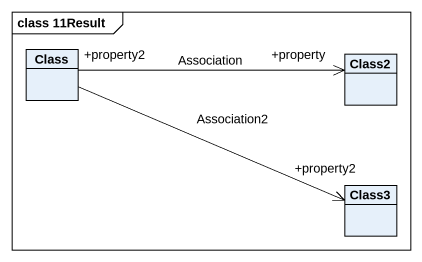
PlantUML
@startuml
mainframe class 11Result
hide circle
hide empty members
class "Class" as Class_
class Class2
class Class3
Class_ "+property2" -right-> "+property" Class2 : Association
Class_ -right-> "+property2" Class3 : Association2
@enduml
